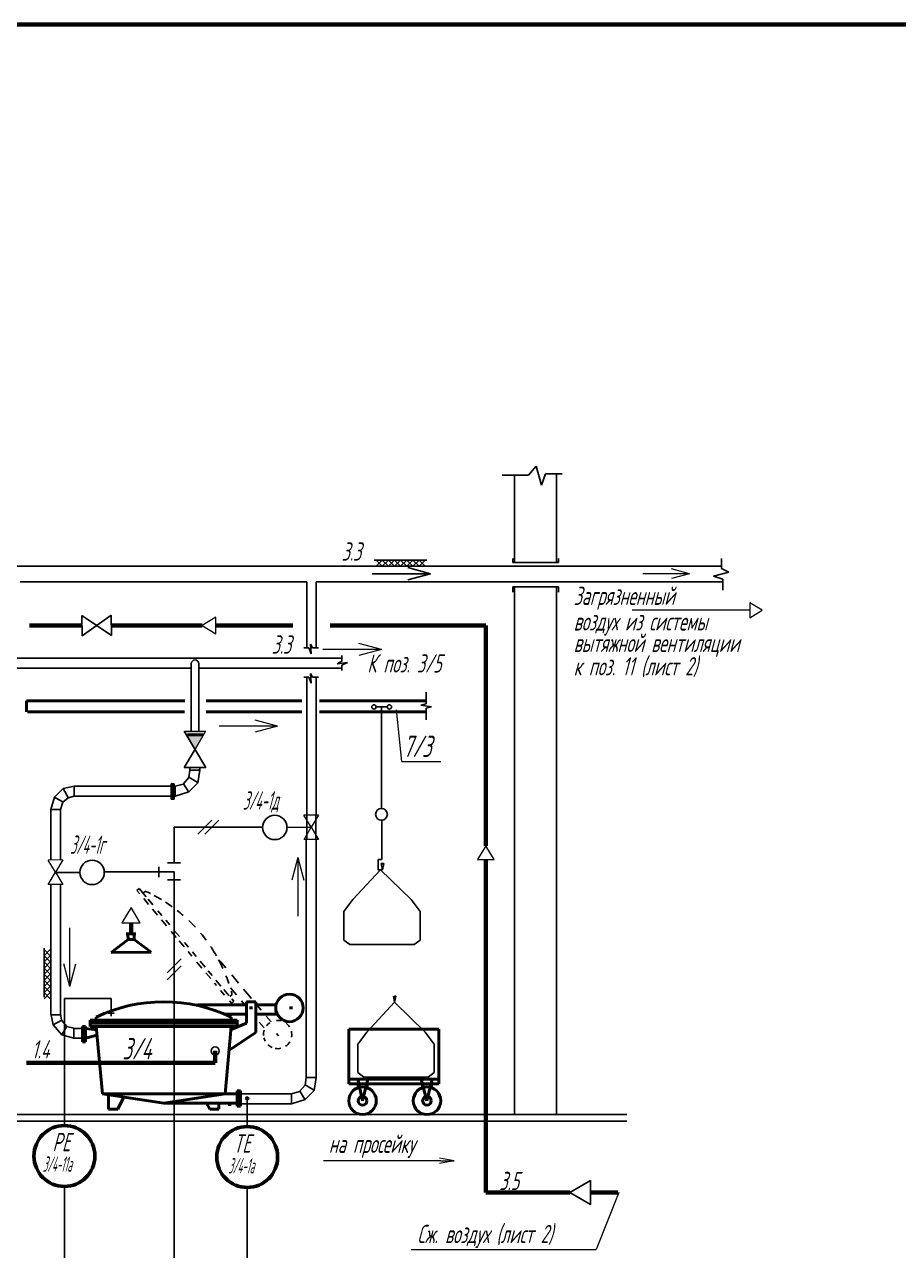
# Model space of a CAD drawing. Header units: millimetres. Extents: x -680 to 9204, y -4430 to 7779.
# Drawn here: x 4055.9 to 4199.5, y 6912.4 to 7113.6 of the extents above; entities that cross this region are included whole.
import ezdxf

# ---------------------------------------------------------------- set-up
doc = ezdxf.new("R2010")
doc.units = ezdxf.units.MM
doc.layers.get('Defpoints').update_dxf_attribs({"color": 33})
for name, color, linetype, lineweight in [('1', 4, 'Continuous', 15), ('Аппараты', 137, 'Continuous', 40), ('Арматура', 1, 'Continuous', 25), ('Выноска', 137, 'Continuous', 20), ('Датчики', 31, 'Continuous', 50), ('Отр_кисл', 150, 'Continuous', 80), ('Связи', 95, 'Continuous', 25), ('Текст_КИП', 2, 'Continuous', 25), ('Толст.рамка', 7, 'Continuous', 60), ('Трубопроводы', 7, 'Continuous', 60)]:
    doc.layers.add(name, color=color, linetype=linetype, lineweight=lineweight)
doc.layers.add('блок', color=7, linetype='Continuous')
doc.layers.add('Слой М50', color=3, linetype='Continuous')
doc.styles.add('Simplex', font='simplex.shx', dxfattribs={"width": 0.7, "oblique": 15})

# ---------------------------------------------------------------- blocks, each defined once
blk = doc.blocks.new('RAF420')
for p, q in [((4.44, 6.08), (4.84, 8.48)), ((4.84, 8.48), (8.04, 8.48)), ((8.04, 8.48), (7.4, 4.32)), ((2.68, 3.92), (4.44, 6.08)), ((4.44, 1.28), (2.76, 4.03)), ((7.24, 4.48), (4.46, 6.11)), ((7.4, 4.32), (4.52, 1.36)), ((0.04, 3.2), (2.68, 3.92)), ((0.04, 3.28), (0.04, 0.08)), ((0.04, 3.28), (0.04, 0.08)), ((4.52, 1.36), (0.04, 0))]:
    blk.add_line(p, q)
blk = doc.blocks.new('RAF418')
for p, q in [((0.74, -3.22), (0.02, 0.38)), ((0.1, 0.06), (3.22, 0.06)), ((3.14, 0.38), (3.46, -1.7)), ((3.56, -1.65), (0.74, -3.22)), ((3.54, -6.5), (0.74, -3.22)), ((3.46, -1.7), (5.22, -3.78)), ((3.54, -6.42), (5.22, -3.67)), ((5.22, -3.78), (7.54, -4.34)), ((7.54, -7.54), (3.54, -6.5)), ((7.54, -4.42), (7.54, -7.62))]:
    blk.add_line(p, q)
blk = doc.blocks.new('RAF417')
for p, q in [((1.04, 4.08), (-0.16, 0.08)), ((3.84, 6.88), (1.04, 4.08)), ((3.82, 2.45), (1.04, 4.08)), ((7.44, 7.68), (3.84, 6.88)), ((5.65, 3.8), (3.84, 6.88)), ((5.52, 3.92), (7.44, 4.4)), ((7.44, 7.68), (7.44, 4.48)), ((-0.16, 0.08), (3.04, 0.08)), ((3.04, 0.08), (3.76, 2.48)), ((3.76, 2.48), (5.52, 3.92))]:
    blk.add_line(p, q)
blk = doc.blocks.new('T11S')
at = {"layer": '1'}
for p, q in [((-2.5, 0), (0, 1.5)), ((0, -1.5), (-2.5, 0)), ((0, 1.5), (0, -1.5))]:
    blk.add_line(p, q, dxfattribs=at)
blk = doc.blocks.new('A$C2A0C230D')
at = {"layer": '1', "ltscale": 0.6}
blk.add_hatch(color=256, dxfattribs=at).paths.add_polyline_path([(-1.57, 2.37), (-3.57, 2.37), (-2.57, 0.64)])
blk.add_lwpolyline([(-1.57, 2.37), (-3.57, 2.37), (-2.57, 0.64)], close=True, dxfattribs=at)
blk = doc.blocks.new('B2')
for p, q in [((-1.5, 0), (0, -2.5)), ((-1.5, 0), (1.5, 0)), ((0, -2.5), (1.5, 0)), ((0, -2.5), (-1.5, -5)), ((1.5, -5), (0, -2.5)), ((-1.5, -5), (1.5, -5))]:
    blk.add_line(p, q)
blk = doc.blocks.new('B2S')
at = {"layer": '1'}
blk.add_blockref('B2', (0, 0), dxfattribs=at)
blk = doc.blocks.new('A$C46135D97')
at = {"layer": '1', "color": 7}
for p, q in [((1.42, 2.56), (-0.08, 0.06)), ((2.92, 0.06), (1.42, 2.56)), ((-0.08, 0.06), (2.92, 0.06))]:
    blk.add_line(p, q, dxfattribs=at)
blk = doc.blocks.new('Вентиль горизонтальный')
at = {"layer": 'блок', "color": 0, "linetype": 'ByBlock', "lineweight": -3}
for p, q in [((8.7, 3), (0, -3)), ((0, 3), (8.7, -3)), ((0, -3), (0, 3)), ((8.7, -3), (8.7, 3))]:
    blk.add_line(p, q, dxfattribs=at)

msp = doc.modelspace()

# ---------------------------------------------------------------- hatches: boundary and pattern name
h = msp.add_hatch(color=256)
h.dxf.hatch_style = 1
h.paths.add_polyline_path([(4092.743, 6937.313, 1), (4092.241, 6937.313, 1)])

# ---------------------------------------------------------------- linework, layer by layer
for p, q in [((4134.354, 7039.61), (4138.729, 7039.61)), ((4136.416, 7025.297), (4136.416, 7039.61)), ((4138.729, 7039.61), (4139.979, 7041.11)), ((4139.979, 7041.11), (4140.854, 7037.985)), ((4140.854, 7037.985), (4141.479, 7039.86)), ((4141.479, 7039.86), (4144.229, 7039.86)), ((4143.291, 7025.297), (4143.291, 7039.86)), ((4121.981, 7025.675), (4113.333, 7025.675)), ((4114.677, 7025.675), (4113.67, 7024.668)), ((4114.677, 7024.668), (4113.67, 7025.675)), ((4115.685, 7025.675), (4114.677, 7024.668)), ((4115.685, 7024.668), (4114.677, 7025.675)), ((4116.692, 7025.675), (4115.685, 7024.668)), ((4116.692, 7024.668), (4115.685, 7025.675)), ((4117.7, 7025.675), (4116.692, 7024.668)), ((4117.7, 7024.668), (4116.692, 7025.675)), ((4118.707, 7025.675), (4117.7, 7024.668)), ((4118.707, 7024.668), (4117.7, 7025.675)), ((4119.715, 7025.675), (4118.707, 7024.668)), ((4119.715, 7024.668), (4118.707, 7025.675)), ((4120.722, 7025.675), (4119.715, 7024.668)), ((4120.722, 7024.668), (4119.715, 7025.675)), ((4121.73, 7025.675), (4120.722, 7024.668)), ((4121.73, 7024.668), (4120.722, 7025.675)), ((4136.111, 7025.966), (4136.111, 7025.297)), ((4143.611, 7025.297), (4143.611, 7025.966)), ((4170.412, 7025.944), (4170.412, 7024.323)), ((4170.412, 7024.668), (3960.065, 7024.668)), ((4136.111, 7025.297), (4143.611, 7025.297)), ((4171.612, 7023.722), (4169.112, 7023.022)), ((4170.412, 7024.323), (4171.612, 7023.722)), ((4055.165, 7022.101), (4102.296, 7022.101)), ((4102.296, 7011.259), (4102.296, 7022.101)), ((4103.808, 7022.101), (4170.612, 7022.101)), ((4103.808, 7011.259), (4103.808, 7022.101)), ((4169.112, 7023.022), (4170.612, 7022.522)), ((4170.612, 7022.522), (4170.612, 7020.759)), ((4136.111, 7020.434), (4136.111, 7021.309)), ((4136.111, 7021.309), (4143.611, 7021.309)), ((4136.416, 6934.686), (4136.416, 7021.309)), ((4143.291, 6934.686), (4143.291, 7021.309)), ((4143.611, 7021.309), (4143.611, 7020.434)), ((4103.234, 7011.259), (4102.869, 7011.872)), ((4102.869, 7011.872), (4103.006, 7010.312)), ((4103.234, 7011.259), (4102.869, 7011.872)), ((4102.869, 7011.872), (4103.006, 7010.312)), ((3932.749, 7009.591), (4108.039, 7009.591)), ((4102.595, 7011.259), (4101.82, 7011.259)), ((4102.595, 7011.259), (4101.82, 7011.259)), ((4103.006, 7010.312), (4102.595, 7011.259)), ((4103.006, 7010.312), (4102.595, 7011.259)), ((4104.192, 7011.259), (4103.234, 7011.259)), ((4104.192, 7011.259), (4103.234, 7011.259)), ((4108.039, 7010.033), (4108.039, 7009.075)), ((4035.923, 7007.953), (4083.276, 7007.944)), ((4083.276, 6997.591), (4083.276, 7008.678)), ((4084.566, 6997.591), (4084.566, 7008.676)), ((4084.566, 7007.944), (4108.039, 7007.94)), ((4108.039, 7009.075), (4107.295, 7008.661)), ((4107.295, 7008.661), (4108.986, 7008.847)), ((4108.986, 7008.847), (4108.039, 7008.436)), ((4108.039, 7008.436), (4108.039, 7007.545)), ((4102.595, 7006.449), (4101.82, 7006.449)), ((4102.296, 6983.813), (4102.296, 7006.449)), ((4103.006, 7005.503), (4102.595, 7006.449)), ((4102.869, 7007.062), (4103.006, 7005.503)), ((4103.234, 7006.449), (4102.869, 7007.062)), ((4104.192, 7006.449), (4103.234, 7006.449)), ((4103.808, 6983.816), (4103.808, 7006.449)), ((4114.549, 6984.919), (4114.549, 7001.573)), ((4085.181, 6997.092), (4082.662, 6997.092)), ((4085.181, 6997.092), (4082.662, 6997.092)), ((4082.662, 6996.891), (4085.181, 6996.891)), ((4083.083, 6991.22), (4083.083, 6991.655)), ((4084.695, 6991.22), (4084.695, 6991.655)), ((4064.08, 6988.576), (4080.001, 6988.576)), ((4080.253, 6988.963), (4080.001, 6988.963)), ((4080.001, 6988.963), (4080.001, 6986.444)), ((4080.253, 6988.963), (4080.504, 6988.963)), ((4080.253, 6986.444), (4080.253, 6988.963)), ((4080.504, 6988.963), (4080.504, 6986.444)), ((4080.665, 6988.56), (4080.504, 6988.559)), ((4064.08, 6986.923), (4080.001, 6986.923)), ((4080.001, 6986.444), (4080.253, 6986.444)), ((4080.504, 6986.444), (4080.253, 6986.444)), ((4080.665, 6986.948), (4080.504, 6986.947)), ((4060.231, 6984.747), (4060.231, 6976.446)), ((4061.793, 6984.747), (4061.793, 6976.449)), ((4102.296, 6983.813), (4102.296, 6979.809)), ((4103.789, 6979.813), (4103.789, 6983.816)), ((4114.616, 6976.554), (4114.616, 6982.975)), ((4102.196, 6940.719), (4102.196, 6979.809)), ((4103.808, 6940.719), (4103.808, 6979.813)), ((4114.017, 6974.849), (4114.017, 6976.554)), ((4114.017, 6976.554), (4114.616, 6976.554)), ((4114.716, 6975.857), (4114.515, 6975.857)), ((4114.515, 6975.857), (4114.716, 6974.849)), ((4114.918, 6975.857), (4114.716, 6974.849)), ((4114.716, 6975.857), (4114.918, 6975.857)), ((4061.01, 6974.405), (4065.014, 6974.407)), ((4109.818, 6969.956), (4114.366, 6974.849)), ((4114.716, 6974.849), (4114.017, 6974.849)), ((4114.366, 6974.849), (4119.411, 6969.956)), ((4060.231, 6972.442), (4060.231, 6951.258)), ((4061.793, 6972.446), (4061.793, 6951.107)), ((4074.349, 6971.456), (4074.735, 6971.78)), ((4074.835, 6970.877), (4074.349, 6971.456)), ((4074.735, 6971.78), (4075.868, 6970.429)), ((4075.382, 6971.008), (4075.768, 6971.332)), ((4076.292, 6969.14), (4075.482, 6970.105)), ((4076.192, 6970.043), (4077.001, 6969.078)), ((4109.818, 6969.956), (4108.342, 6967.988)), ((4119.411, 6969.956), (4120.887, 6967.988)), ((4077.749, 6967.404), (4076.939, 6968.369)), ((4077.811, 6968.114), (4078.459, 6967.342)), ((4108.342, 6967.988), (4108.342, 6963.314)), ((4120.887, 6967.988), (4120.887, 6963.314)), ((4079.206, 6965.667), (4078.396, 6966.632)), ((4079.106, 6966.57), (4079.754, 6965.798)), ((4080.825, 6963.738), (4080.015, 6964.703)), ((4080.563, 6964.834), (4081.373, 6963.869)), ((4082.12, 6962.194), (4081.311, 6963.159)), ((4108.342, 6963.314), (4109.326, 6962.576)), ((4120.887, 6963.314), (4119.903, 6962.576)), ((4059.123, 6961.988), (4059.123, 6953.928)), ((4060.13, 6961.736), (4059.123, 6960.728)), ((4059.123, 6961.736), (4060.13, 6960.728)), ((4082.182, 6962.904), (4082.83, 6962.132)), ((4083.415, 6960.651), (4082.768, 6961.423)), ((4083.477, 6961.36), (4084.125, 6960.589)), ((4109.326, 6962.576), (4119.903, 6962.576)), ((4060.13, 6960.728), (4059.123, 6959.721)), ((4059.123, 6960.728), (4060.13, 6959.721)), ((4060.13, 6959.721), (4059.123, 6958.713)), ((4059.123, 6959.721), (4060.13, 6958.713)), ((4079.314, 6957.913), (4081.623, 6960.222)), ((4079.314, 6956.783), (4081.623, 6959.092)), ((4085.034, 6958.721), (4084.225, 6959.686)), ((4084.773, 6959.817), (4085.582, 6958.852)), ((4087.997, 6959.892), (4088.969, 6958.735)), ((4060.13, 6958.713), (4059.123, 6957.706)), ((4059.123, 6958.713), (4060.13, 6957.706)), ((4060.13, 6957.706), (4059.123, 6956.698)), ((4059.123, 6957.706), (4060.13, 6956.698)), ((4086.492, 6956.985), (4085.682, 6957.949)), ((4086.068, 6958.273), (4086.716, 6957.502)), ((4089.94, 6957.577), (4091.074, 6956.226)), ((4060.13, 6956.698), (4059.123, 6955.691)), ((4059.123, 6956.698), (4060.13, 6955.691)), ((4060.13, 6955.691), (4059.123, 6954.683)), ((4059.123, 6955.691), (4060.13, 6954.683)), ((4087.463, 6955.827), (4087.139, 6956.213)), ((4087.363, 6956.73), (4088.173, 6955.765)), ((4088.758, 6954.283), (4088.111, 6955.055)), ((4088.658, 6955.186), (4089.468, 6954.221)), ((4089.754, 6955.448), (4090.725, 6954.29)), ((4091.883, 6955.262), (4093.178, 6953.718)), ((4060.13, 6954.683), (4059.123, 6953.676)), ((4059.123, 6954.683), (4060.13, 6953.676)), ((4089.891, 6952.933), (4089.568, 6953.319)), ((4089.63, 6954.028), (4090.016, 6954.352)), ((4090.277, 6953.257), (4089.891, 6952.933)), ((4089.954, 6953.643), (4090.277, 6953.257)), ((4091.535, 6953.325), (4092.021, 6952.747)), ((4112.156, 6948.194), (4116.705, 6953.087)), ((4116.503, 6954.095), (4116.705, 6953.087)), ((4116.906, 6954.095), (4116.705, 6953.087)), ((4116.705, 6954.095), (4116.906, 6954.095)), ((4116.705, 6953.087), (4121.75, 6948.194)), ((4094.15, 6952.56), (4094.797, 6951.789)), ((4094.449, 6949.852), (4095.259, 6948.888)), ((4095.607, 6950.824), (4096.416, 6949.859)), ((4064.029, 6948.789), (4065.42, 6948.789)), ((4064.029, 6947.228), (4065.42, 6947.228)), ((4097.326, 6947.992), (4097.649, 6947.606)), ((4112.156, 6948.194), (4110.681, 6946.226)), ((4121.75, 6948.194), (4123.225, 6946.226)), ((4110.681, 6946.226), (4110.681, 6941.552)), ((4123.225, 6946.226), (4123.225, 6941.552)), ((4110.681, 6941.552), (4111.664, 6940.814)), ((4123.225, 6941.552), (4122.242, 6940.814)), ((4111.664, 6940.814), (4122.242, 6940.814)), ((4091.363, 6938.06), (4099.778, 6938.06)), ((4099.778, 6936.448), (4091.363, 6936.448)), ((3472.727, 6934.689), (4154.88, 6934.689)), ((3472.727, 6933.58), (4154.88, 6933.58))]:
    msp.add_line(p, q)
at = {"color": 6}
for q in [(4113.011, 7023.45), (4118.905, 7024.447), (4118.905, 7024.447), (4118.905, 7022.453), (4118.905, 7022.453)]:
    msp.add_line((4122.612, 7023.45), q, dxfattribs=at)
at = {"ltscale": 0.6}
for p, q in [((4121.878, 7004.019), (4121.878, 7002.08)), ((4121.878, 7002.08), (4120.988, 7001.851)), ((4120.988, 7001.851), (4122.794, 7001.576)), ((4122.794, 7001.576), (4121.878, 7001.367)), ((4121.878, 7001.367), (4121.878, 6999.48))]:
    msp.add_line(p, q, dxfattribs=at)
at = {"ltscale": 5}
for p, q in [((4114.579, 7001.573), (4113.656, 7001.573)), ((4114.579, 7001.573), (4115.501, 7001.573)), ((4069.015, 6974.49), (4072.819, 6974.49))]:
    msp.add_line(p, q, dxfattribs=at)
msp.add_lwpolyline([(4145.498, 6921.857), (4148.888, 6919.899), (4148.888, 6923.814)], close=True)
for centre in [(4113.306, 7001.573), (4115.851, 7001.573)]:
    msp.add_circle(centre, 0.35, dxfattribs=at)
for centre, radius in [((4114.549, 6983.946), 0.973), ((4067.015, 6974.409), 2.002), ((4087.221, 6945.106), 0.67), ((4092.492, 6937.313), 0.251)]:
    msp.add_circle(centre, radius)
for centre, radius, start, end in [((4083.921, 7008.64), 0.646, 3.17955, 176.666), ((4065.179, 6947.979), 25.641, 63.61015, 65.60853), ((4065.179, 6947.979), 25.641, 59.00717, 62.05372), ((4065.179, 6947.979), 25.641, 54.19987, 57.21912), ((4065.179, 6947.979), 25.641, 49.10819, 51.99967), ((4065.179, 6947.979), 25.641, 42.83973, 46.22787), ((4065.179, 6947.979), 25.641, 36.59356, 40), ((4065.179, 6947.979), 25.641, 29.77601, 33.83283), ((4065.179, 6947.979), 25.641, 24.56658, 28.11713), ((4065.179, 6947.979), 25.641, 18.67953, 21.70722), ((4065.179, 6947.979), 25.641, 14.39147, 15.64915), ((4097.488, 6947.799), 2.322, 123.65981, 142.52881), ((4097.488, 6947.799), 2.322, 73.69007, 94.46232), ((4097.488, 6947.799), 2.322, 33.65981, 52.52881), ((4097.488, 6947.799), 2.322, 162.00538, 184.46232), ((4097.488, 6947.799), 2.322, 193.43495, 207.47119), ((4097.488, 6947.799), 2.322, 349.80557, 13.43495), ((4097.488, 6947.799), 2.322, 226.34019, 246.56505), ((4097.488, 6947.799), 2.322, 260.60129, 283.43495), ((4097.488, 6947.799), 2.322, 303.65981, 328.43495)]:
    msp.add_arc(centre, radius, start, end)
at = {"layer": 'Defpoints'}
for p, q in [((4095.018, 6981.848), (4080.469, 6981.848)), ((4080.469, 6981.848), (4080.469, 6975.966)), ((4084.384, 6980.668), (4086.693, 6982.977)), ((4085.539, 6980.693), (4087.848, 6983.002)), ((4103.024, 6981.813), (4099.021, 6981.797)), ((4077.973, 6975.337), (4077.973, 6973.643)), ((4079.403, 6975.966), (4081.54, 6975.966)), ((4079.4, 6973.195), (4081.537, 6973.195))]:
    msp.add_line(p, q, dxfattribs=at)
msp.add_circle((4097.019, 6981.79), 2.002, dxfattribs=at)
at = {"layer": 'Аппараты'}
for p, q in [((4056.246, 7002.551), (4082.253, 7002.551)), ((4056.246, 7002.551), (4056.246, 7000.761)), ((4085.772, 7002.551), (4101.473, 7002.551)), ((4082.205, 7000.761), (4056.392, 7000.761)), ((4101.473, 7000.761), (4085.772, 7000.761)), ((4072.907, 6963.425), (4070.145, 6961.29)), ((4072.907, 6963.425), (4070.145, 6961.29)), ((4074.195, 6964.321), (4072.63, 6964.319)), ((4072.907, 6963.425), (4072.905, 6964.319)), ((4072.907, 6963.425), (4072.905, 6964.319)), ((4073.92, 6963.426), (4072.907, 6963.425)), ((4074.195, 6964.321), (4073.412, 6964.32)), ((4073.92, 6963.426), (4073.919, 6964.321)), ((4073.92, 6963.426), (4073.919, 6964.321)), ((4073.92, 6963.426), (4076.688, 6961.299)), ((4070.145, 6961.29), (4076.688, 6961.299)), ((4092.37, 6953.172), (4093.882, 6953.172)), ((4092.37, 6953.172), (4092.37, 6949.646)), ((4093.882, 6953.172), (4093.882, 6948.135)), ((4084.31, 6952.668), (4092.37, 6952.668)), ((4088.844, 6951.157), (4092.37, 6951.157)), ((4092.874, 6952.165), (4093.378, 6952.165)), ((4093.882, 6952.668), (4097.408, 6952.668)), ((4093.882, 6951.157), (4097.408, 6951.157)), ((4099.423, 6952.165), (4099.927, 6952.165)), ((4065.42, 6946.623), (4065.42, 6949.142)), ((4065.42, 6949.142), (4065.923, 6949.142)), ((4065.42, 6948.638), (4065.42, 6949.142)), ((4065.672, 6949.142), (4065.672, 6946.623)), ((4065.923, 6949.142), (4065.923, 6946.623)), ((4066.679, 6949.646), (4066.679, 6950.15)), ((4066.679, 6950.15), (4090.859, 6950.15)), ((4090.859, 6949.646), (4066.679, 6949.646)), ((4066.679, 6949.646), (4066.679, 6949.142)), ((4066.679, 6949.142), (4067.687, 6949.142)), ((4067.687, 6950.15), (4067.687, 6950.653)), ((4078.769, 6949.142), (4067.687, 6949.142)), ((4067.687, 6949.142), (4068.694, 6938.06)), ((4078.769, 6949.142), (4089.852, 6949.142)), ((4088.844, 6938.06), (4089.852, 6949.142)), ((4089.852, 6950.15), (4089.852, 6950.653)), ((4092.37, 6949.646), (4089.852, 6948.638)), ((4089.852, 6949.142), (4090.859, 6949.142)), ((4090.859, 6950.15), (4090.859, 6949.646)), ((4090.859, 6949.142), (4090.859, 6949.646)), ((4065.923, 6948.789), (4067.787, 6948.588)), ((4065.923, 6947.228), (4067.838, 6947.681)), ((4093.882, 6948.135), (4089.348, 6945.112)), ((4109.181, 6939.71), (4109.181, 6948.666)), ((4109.181, 6948.666), (4123.991, 6948.666)), ((4123.991, 6939.71), (4123.991, 6948.666)), ((4065.923, 6946.623), (4065.42, 6946.623)), ((4123.891, 6940.465), (4109.181, 6940.465)), ((4109.181, 6939.71), (4123.991, 6939.71)), ((4111.448, 6936.939), (4110.659, 6940.465)), ((4110.692, 6939.71), (4110.692, 6939.206)), ((4111.448, 6936.939), (4112.334, 6940.465)), ((4112.204, 6939.71), (4112.204, 6939.206)), ((4122.027, 6936.939), (4121.095, 6940.465)), ((4121.271, 6939.71), (4121.271, 6939.206)), ((4122.027, 6936.939), (4122.886, 6940.465)), ((4122.782, 6939.71), (4122.782, 6939.206)), ((4078.769, 6938.06), (4068.694, 6938.06)), ((4068.694, 6938.06), (4078.769, 6936.548)), ((4069.702, 6938.06), (4069.702, 6935.541)), ((4071.213, 6935.541), (4072.22, 6937.556)), ((4078.769, 6938.06), (4088.844, 6938.06)), ((4078.769, 6936.548), (4088.844, 6938.06)), ((4088.34, 6938.06), (4090.859, 6938.06)), ((4090.859, 6938.06), (4090.859, 6938.563)), ((4090.859, 6938.563), (4091.363, 6938.563)), ((4090.859, 6936.045), (4090.859, 6938.563)), ((4091.111, 6938.563), (4091.111, 6936.045)), ((4091.363, 6938.563), (4091.363, 6936.045)), ((4069.702, 6935.541), (4071.213, 6935.541)), ((4090.859, 6936.548), (4078.769, 6936.548)), ((4086.325, 6935.541), (4085.822, 6936.548)), ((4087.837, 6935.541), (4086.325, 6935.541)), ((4087.837, 6936.548), (4087.837, 6935.541)), ((4089.348, 6936.548), (4089.348, 6936.296)), ((4089.348, 6936.296), (4089.852, 6936.296)), ((4089.852, 6936.296), (4089.852, 6936.548)), ((4091.363, 6936.045), (4090.859, 6936.045))]:
    msp.add_line(p, q, dxfattribs=at)
for points in [[(4104.345, 7002.551), (4121.878, 7002.551)], [(4121.878, 7000.761), (4104.345, 7000.761)]]:
    msp.add_lwpolyline(points, dxfattribs=at)
for centre, radius in [((4099.423, 6952.165), 2.253), ((4111.448, 6936.939), 2.253), ((4122.027, 6936.939), 2.253), ((4111.448, 6936.939), 0.712), ((4122.027, 6936.939), 0.712)]:
    msp.add_circle(centre, radius, dxfattribs=at)
msp.add_arc((4078.769, 6927.531), 25.641, 64.39147, 115.60853, dxfattribs=at)
at = {"layer": 'Арматура', "color": 0}
for p, q in [((4085.702, 6991.655), (4082.14, 6997.593)), ((4083.921, 6994.624), (4082.14, 6991.655)), ((4085.702, 6991.655), (4082.14, 6991.655))]:
    msp.add_line(p, q, dxfattribs=at)
at = {"layer": 'Выноска', "color": 6}
for p, q in [((4165.145, 7023.45), (4157.464, 7023.45)), ((4165.145, 7023.45), (4162.179, 7024.248)), ((4165.145, 7023.45), (4162.179, 7022.653)), ((4175.067, 7017.438), (4155.731, 7017.438)), ((4114.541, 7011.006), (4110.834, 7012.003)), ((4114.541, 7011.006), (4104.939, 7011.006)), ((4114.541, 7011.006), (4110.834, 7010.009)), ((4097.481, 6998.408), (4093.774, 6999.405)), ((4117.897, 6992.596), (4117.011, 7001.107)), ((4097.481, 6998.408), (4087.879, 6998.408)), ((4097.481, 6998.408), (4093.774, 6997.411)), ((4117.897, 6992.596), (4124.284, 6992.596)), ((4100.822, 6976.847), (4099.825, 6973.14)), ((4100.822, 6976.847), (4100.822, 6967.245)), ((4100.822, 6976.847), (4101.819, 6973.14)), ((4063.359, 6955.688), (4063.359, 6965.29)), ((4063.359, 6955.688), (4062.362, 6959.395)), ((4063.359, 6955.688), (4064.356, 6959.395)), ((4124.306, 6927.09), (4105.011, 6927.09)), ((4126.466, 6927.09), (4124.075, 6926.623)), ((4126.466, 6927.09), (4124.099, 6927.485)), ((4124.306, 6927.09), (4126.466, 6927.09)), ((4153.564, 6921.854), (4149.821, 6912.522)), ((4119.441, 6912.522), (4149.821, 6912.522))]:
    msp.add_line(p, q, dxfattribs=at)
at = {"layer": 'Датчики'}
for centre in [(4062.462, 6927.86), (4092.492, 6927.695)]:
    msp.add_circle(centre, 5, dxfattribs=at)
at = {"layer": 'Связи'}
for p, q in [((4069.015, 6974.49), (4080.469, 6974.49)), ((4080.469, 6974.49), (4080.469, 6658.656)), ((4062.462, 6932.86), (4062.462, 6953.706)), ((4062.462, 6953.706), (4070.134, 6953.706)), ((4070.134, 6953.706), (4070.134, 6950.8)), ((4069.657, 6951.288), (4070.61, 6951.288)), ((4092.492, 6932.695), (4092.492, 6937.234)), ((4062.462, 6922.86), (4062.462, 6679.149)), ((4092.495, 6922.695), (4092.568, 6679.15))]:
    msp.add_line(p, q, dxfattribs=at)
at = {"layer": 'Толст.рамка'}
msp.add_line((4629.642, 7113.595), (3393.14, 7113.595), dxfattribs=at)
at = {"layer": 'Трубопроводы', "color": 4}
for p, q in [((4056.726, 7014.932), (4065.338, 7014.932)), ((4070.174, 7014.932), (4085.073, 7014.932)), ((4087.353, 7014.932), (4099.973, 7014.932)), ((4106.12, 7014.932), (4131.71, 7014.932)), ((4131.71, 7014.932), (4131.71, 6978.8)), ((4131.71, 6976.52), (4131.71, 6921.855)), ((4087.221, 6945.106), (4087.221, 6943.139)), ((4056.218, 6943.139), (4087.221, 6943.139)), ((4145.5, 6921.855), (4131.71, 6921.855)), ((4153.376, 6921.854), (4148.888, 6921.855))]:
    msp.add_line(p, q, dxfattribs=at)
at = {"layer": 'Трубопроводы'}
msp.add_line((4073.41, 6966.147), (4073.412, 6964.32), dxfattribs=at)

# ---------------------------------------------------------------- block references
for name, p, xscale, yscale, zscale in [('T11S', (4175.082, 7017.438), -0.8060000000004948, 0.8060000000004948, 0.8059999999999999), ('RAF420', (4080.644, 6986.948), 0.5037499999980355, 0.5037499999980355, 0.5037499999980355), ('RAF417', (4060.312, 6984.707), 0.5037499999980355, 0.5037499999980355, 0.5037499999980355), ('RAF418', (4060.231, 6951.006), 0.5037499999980355, 0.5037499999980355, 0.5037499999980355), ('RAF420', (4099.758, 6936.448), 0.5037499999980355, 0.5037499999980355, 0.5037499999980355)]:
    msp.add_blockref(name, p, dxfattribs=dict(xscale=xscale, yscale=yscale, zscale=zscale))
at = {"linetype": 'Continuous'}
for name, p, xscale, yscale, zscale, rotation in [('A$C46135D97', (4087.407, 7013.636), 0.9120000000002619, 0.9120000000002619, 0.9120000000002619, 90), ('B2S', (4061.004, 6976.448), -0.8006772500549849, 0.8006772500550596, 0.8006772500551095, 0.1288860576492112)]:
    msp.add_blockref(name, p, dxfattribs=dict(at, xscale=xscale, yscale=yscale, zscale=zscale, rotation=rotation))
at = {"linetype": 'Continuous', "xscale": 0.9120000000002619, "yscale": 0.9120000000002619, "zscale": 0.9120000000002619}
msp.add_blockref('A$C46135D97', (4130.413, 6976.466), dxfattribs=at)
at = {"xscale": -1.007500000000618, "yscale": 1.007500000000618, "zscale": 1.0075, "rotation": 90}
msp.add_blockref('T11S', (4073.41, 6966.148), dxfattribs=at)
at = {"layer": 'Defpoints', "linetype": 'Continuous', "xscale": -0.8006772500549849, "yscale": 0.8006772500550596, "zscale": 0.8006772500551095, "rotation": 0.1288860576492112}
msp.add_blockref('B2S', (4103.019, 6983.814), dxfattribs=at)
at = {"layer": 'Арматура', "color": 0, "xscale": -1.712777963739427, "yscale": 1.712777963739427, "zscale": 1.712777963739275}
msp.add_blockref('A$C2A0C230D', (4079.513, 6993.532), dxfattribs=at)
at = {"layer": 'Отр_кисл', "lineweight": 60, "xscale": 0.5557167000001334, "yscale": 0.5557167000001334, "zscale": 0.5557167000001334, "rotation": 180.3753874644089}
msp.add_blockref('Вентиль горизонтальный', (4070.174, 7014.964), dxfattribs=at)

# ---------------------------------------------------------------- texts
at = {"layer": 'Defpoints', "style": 'Simplex', "oblique": 15, "width": 0.45}
msp.add_text('3/4-1д', height=3, dxfattribs=at).set_placement((4091.762, 6984.721))
at = {"layer": 'Слой М50', "style": 'Simplex', "oblique": 15, "width": 0.6}
for s, p in [('3.3', (4108.007, 7025.588)), ('Загрязненный', (4146.128, 7018.317)), ('воздух из системы ', (4146.128, 7014.117)), ('3.3', (4096.505, 7010.314)), ('вытяжной вентиляции', (4146.128, 7010.59)), ('К поз. 3/5', (4112.222, 7007.219)), ('к поз. 11 (лист 2)', (4146.128, 7006.753)), ('1.4', (4057.093, 6943.87)), ('на просейку', (4105.902, 6928.365)), ('3.5', (4133.908, 6922.262)), ('Сж. воздух (лист 2)', (4120.432, 6913.554))]:
    msp.add_text(s, height=3, dxfattribs=at).set_placement(p)
at = {"layer": 'Текст_КИП', "style": 'Simplex', "oblique": 15}
for s, height, width, p in [('7/3', 3.5, 0.6, (4118.104, 6993.358)), ('3/4-1г', 3, 0.45, (4063.391, 6977.467)), ('3/4', 3.5, 0.6, (4071.985, 6943.725)), ('PЕ', 3, 0.6, (4060.508, 6928.644)), ('TE', 3, 0.6, (4090.214, 6928.411))]:
    msp.add_text(s, height=height, dxfattribs=dict(at, width=width)).set_placement(p)
at = {"layer": 'Текст_КИП', "color": 4, "style": 'Simplex', "oblique": 15, "width": 0.4}
for s, p in [('3/4-11а', (4058.896, 6925.288)), ('3/4-1а', (4089.373, 6925.011))]:
    msp.add_text(s, height=2.5, dxfattribs=at).set_placement(p)

doc.saveas('drawing.dxf')
